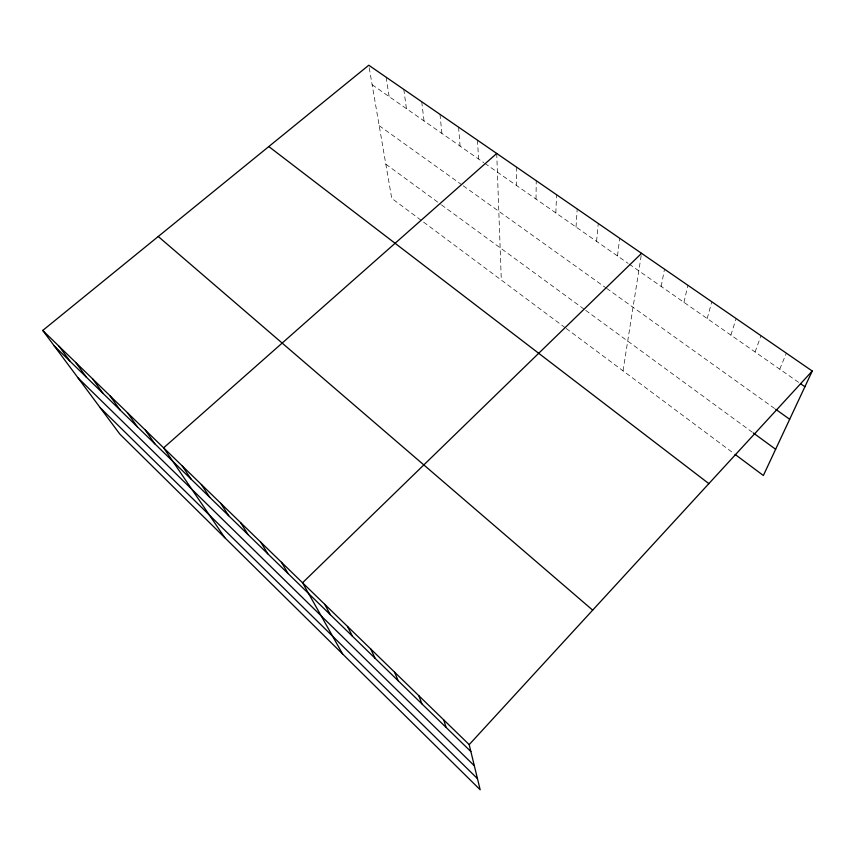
<?xml version="1.0" encoding="UTF-8"?>
<svg xmlns="http://www.w3.org/2000/svg" width="855" height="855" viewBox="0 0 855 855"><rect width="100%" height="100%" fill="white"/><g stroke="black" fill="none" stroke-linecap="round" stroke-linejoin="round"><path stroke-width="0.64" stroke-dasharray="4.28 3.21" d="M536.021 199.097L536.235 180.715M555.846 212.938L556.541 194.716M576.024 227.024L577.211 208.962M596.576 241.356L598.265 223.486M617.492 255.955L619.704 238.267M623.017 370.835L641.357 254.587M661.161 286.436L664.506 269.165M683.957 302.349L687.912 285.303M707.203 318.562L711.788 301.762M730.907 335.107L736.134 318.552M755.083 351.971L760.993 335.694M779.739 369.189L786.354 353.19M372.139 84.731L483.812 162.664M484.849 163.391L628.147 263.393M629.216 264.142L799.436 382.922M379.203 125.706L462.17 185.054M463.25 185.824L605.575 287.611M606.612 288.359L774.619 408.519M385.84 164.181L440.475 204.142M441.49 204.89L584.638 309.585M585.664 310.344L752.315 432.235M565.155 327.679L391.729 198.36L368.772 65.237M566.181 328.448L732.959 452.819M386.129 77.207L389.143 96.604M403.784 89.38L406.446 108.671M421.729 101.756L424.027 120.94M439.994 114.346L441.907 133.423M458.569 127.16L460.086 146.109M477.475 140.199L478.576 159.019M496.723 153.462L501.308 280.066M516.302 166.971L516.538 185.503"/><path stroke-width="1.28" d="M42.75 330.447L469.192 744.62L480.168 789.764L119.818 434.084L42.75 330.447L368.772 65.237L812.25 371.038L763.365 475.498L735.033 454.368M469.192 744.62L812.25 371.038M641.56 253.337L302.552 582.768L342.62 654M496.723 153.462L163.626 447.849L224.79 537.688M800.526 383.692L804.897 386.749M775.699 409.288L789.667 419.292M753.362 432.993L775.635 449.292M268.812 146.558L708.859 483.631M158.25 236.493L592.675 610.149M54.196 345.837L470.87 751.545M78.072 377.953L474.322 765.738M100.281 407.803L477.464 778.638M59.048 346.275L70.206 361.43M75.657 362.402L86.515 377.312M92.575 378.84L103.134 393.482M109.825 395.598L120.053 409.962M127.406 412.676L137.302 426.763M145.339 430.086L154.873 443.873M182.275 465.964L191.06 479.099M201.31 484.443L209.689 497.236M220.729 503.306L228.68 515.736M240.544 522.555L248.068 534.61M260.786 542.209L267.839 553.858M281.445 562.28L288.017 573.513M324.772 604.357L330.297 614.67M347.483 626.416L352.442 636.238M370.717 648.977L375.089 658.275M394.486 672.062L398.227 680.815M418.811 695.692L421.9 703.857M443.702 719.867L446.107 727.434"/></g></svg>
